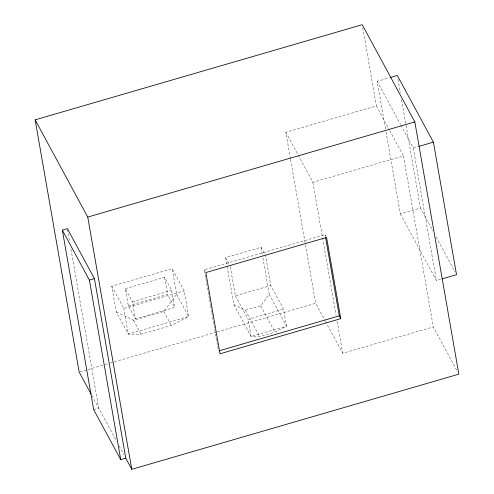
<?xml version="1.0" encoding="UTF-8"?>
<svg xmlns="http://www.w3.org/2000/svg" width="494" height="494" viewBox="0 0 494 494"><rect width="100%" height="100%" fill="white"/><g stroke="black" fill="none" stroke-linecap="round" stroke-linejoin="round"><path stroke-width="0.37" stroke-dasharray="2.47 1.85" d="M116.251 311.875L133.584 320.303L163.773 311.523L176.636 294.307L172.159 268.656L111.774 286.224L116.251 311.875L128.273 334.098L141.099 334.197L171.288 325.416L188.659 316.531L184.182 290.88L172.159 268.656M227.154 266.285L233.847 304.619L245.401 310.244L260.696 305.792L269.267 294.313L262.499 255.509M233.847 304.619L251.1 336.513L259.653 336.575L274.948 332.129L286.526 326.207L283.537 309.108L270.792 285.551L265.568 255.62L261.06 247.29L225.635 257.59L227.03 265.562M385.493 128.866L377.2 81.343L389.42 77.786M290.435 158.698L285.828 132.275L376.403 105.926L389.346 129.848M400.887 125.118L413.274 148.015L418.307 146.551M285.828 132.275L312.881 182.28L403.456 155.931L433.3 326.935L457.388 371.463M125.346 288.706L164.595 277.288L171.659 290.342L174.641 307.441L135.393 318.858L128.329 305.805L125.346 288.706L132.411 301.76L135.393 318.858M209.363 298.635L204.331 269.786L325.095 234.656L325.997 236.323M386.024 131.879L400.331 213.871L420.456 208.017L432.849 230.914M132.411 301.76L171.659 290.342M128.329 305.805L167.577 294.387L174.641 307.441M111.774 286.224L123.796 308.447L184.182 290.88M230.278 266.674L235.366 295.85L270.792 285.551M235.366 295.85L248.118 319.408L283.537 309.108M79.911 371.859L87.302 369.71M88.037 369.493L104.296 364.763M105.037 364.547L109.47 363.257M110.211 363.041L216.638 332.085M217.372 331.869L315.672 303.279L325.089 320.686M400.331 213.871L436.406 280.543L441.432 279.079M93.675 409.65L98.707 408.186L70.679 247.568M325.453 321.359L342.725 353.284L433.3 326.935M377.2 81.343L400.523 124.439M389.704 130.515L403.456 155.931M436.128 236.972L455.073 271.99M269.267 294.313L286.526 326.207L251.1 336.513L248.118 319.408M260.696 305.792L274.948 332.129M225.635 257.59L230.148 265.926M245.401 310.244L259.653 336.575M204.331 269.786L205.232 271.453M176.636 294.307L188.659 316.531L128.273 334.098L123.796 308.447M163.773 311.523L171.288 325.416M133.584 320.303L141.099 334.197M91.835 395.478L116.621 441.296M119.184 446.026L123.938 454.807M413.274 148.015L436.406 280.543M397.991 79.275L400.368 92.903M401.56 99.72L405.92 124.71M406.049 125.47L420.456 208.017M362.757 27.738L376.403 105.926M325.095 234.656L325.361 236.175M312.881 182.28L322.428 236.997M322.563 237.756L336.093 315.283M337.155 321.359L342.725 353.284M290.571 159.451L305.329 244.03M305.465 244.783L315.672 303.279M261.06 247.29L262.37 254.762M209.493 299.395L210.555 305.465M210.691 306.224L211.216 309.263M211.352 310.022L211.747 312.301M211.883 313.06L212.408 316.092M212.544 316.852L218.502 351.012M164.595 277.288L167.577 294.387M67.505 229.389L69.487 240.751"/><path stroke-width="0.74" d="M91.112 394.138L79.17 372.075L35.148 119.838L362.226 24.7L414.83 121.925L458.852 374.162L131.775 469.3L125.766 458.191L94.428 278.635L67.369 228.629L62.343 230.093L93.675 409.65L120.734 459.655L125.766 458.191M390.859 77.367L397.33 75.489L433.399 142.155L456.53 274.689L442.155 278.869M35.148 119.838L87.753 217.07L414.83 121.925M419.023 146.341L433.399 142.155M62.343 230.093L89.395 280.098L94.428 278.635M219.243 350.796L339.273 315.888L340.774 318.661L220.009 353.79L205.831 272.565L326.596 237.435L340.774 318.661M325.626 237.694L339.273 315.888M87.753 217.07L131.775 469.3M89.395 280.098L120.734 459.655"/></g></svg>
